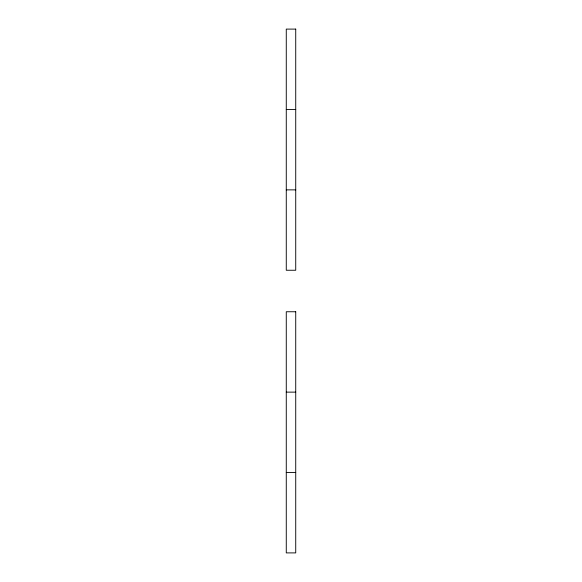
<?xml version="1.0" encoding="UTF-8"?>
<svg xmlns="http://www.w3.org/2000/svg" width="582" height="582" viewBox="0 0 582 582"><rect width="100%" height="100%" fill="white"/><g stroke="black" fill="none" stroke-linecap="round" stroke-linejoin="round"><path stroke-width="0.87" d="M286.271 109.481L295.729 109.481M286.271 189.87L295.729 189.87M286.271 392.13L295.729 392.13M286.271 472.519L295.729 472.519M295.729 29.1L286.271 29.1L286.271 270.252L295.729 270.252L295.729 29.1M295.729 311.748L286.271 311.748L286.271 552.9L295.729 552.9L295.729 311.748"/></g></svg>
